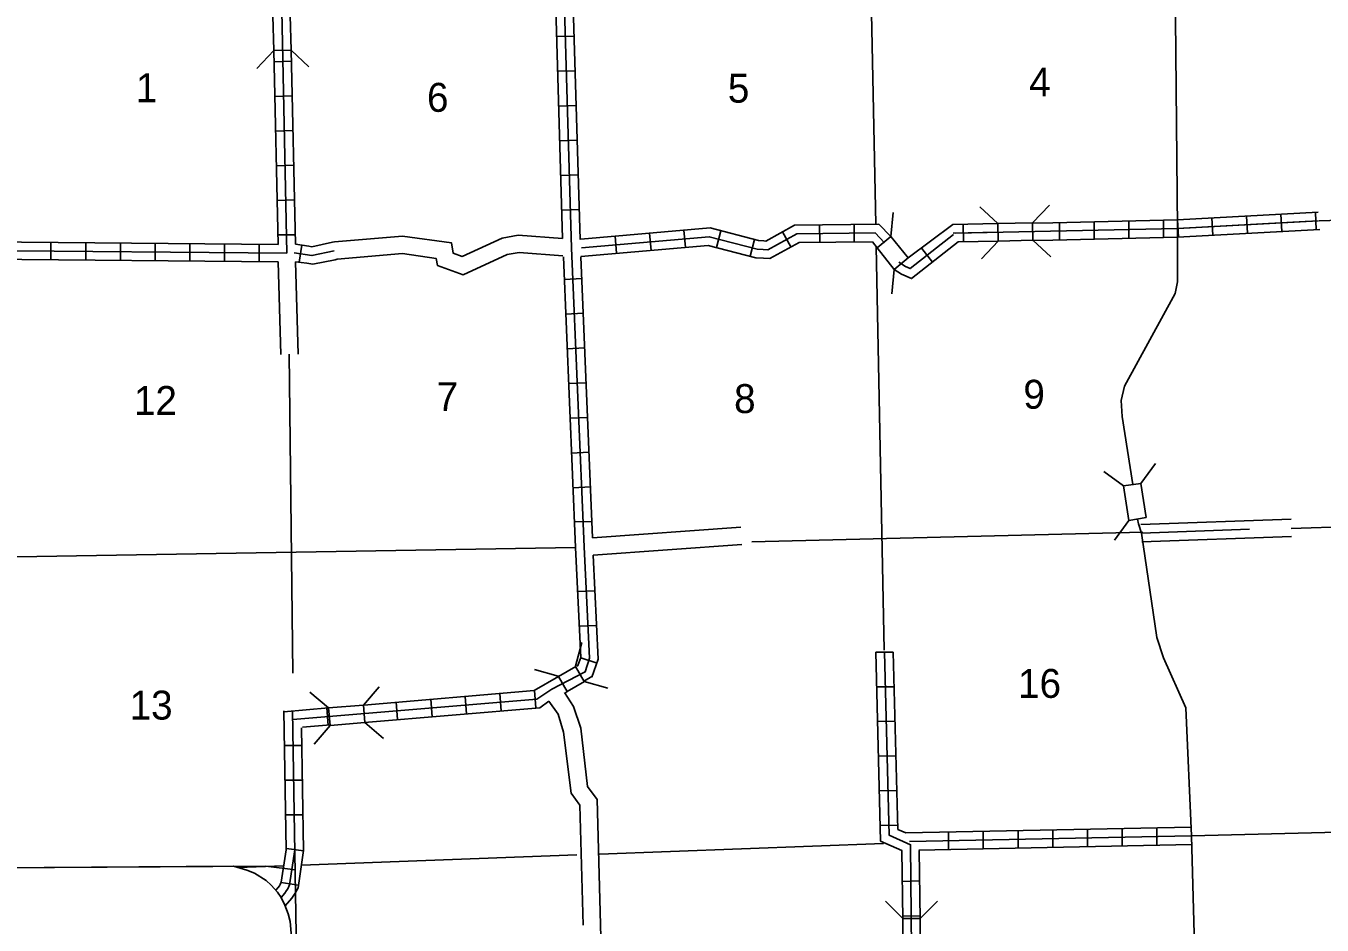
# Model space of a CAD drawing. Extents: x 1896717 to 2422910, y 16167611 to 16626507.
# Drawn here: x 2152585 to 2174990, y 16329258 to 16344806 of the extents above; entities that cross this region are included whole.
import ezdxf

# ---------------------------------------------------------------- set-up
doc = ezdxf.new("R2010")
doc.units = 0
for name, color, linetype in [('L10', 7, 'Continuous'), ('L11', 7, 'Continuous'), ('L13', 7, 'Continuous'), ('L14', 7, 'Continuous'), ('L18', 7, 'Continuous'), ('L4', 7, 'Continuous'), ('L8', 7, 'Continuous')]:
    doc.layers.add(name, color=color, linetype=linetype)

msp = doc.modelspace()

# ---------------------------------------------------------------- linework, layer by layer
at = {"layer": 'L10'}
for p, q in [((2171859, 16336187), (2174453, 16336280)), ((2171876, 16335887), (2174459, 16335979))]:
    msp.add_line(p, q, dxfattribs=at)
msp.add_lwpolyline([(2162516, 16329267), (2162551, 16327929), (2162410, 16327737), (2162426, 16327570), (2162543, 16327370), (2162586, 16325370)], dxfattribs=at)
at = {"layer": 'L11'}
for p, q in [((2156943, 16340729), (2156989, 16339126)), ((2157243, 16340726), (2157290, 16339131)), ((2162378, 16335954), (2164943, 16336137)), ((2162392, 16335654), (2164960, 16335837))]:
    msp.add_line(p, q, dxfattribs=at)
for points in [[(2157475, 16340996), (2157526, 16340987), (2157885, 16341064)], [(2157885, 16341064), (2157918, 16341071), (2159093, 16341171), (2159943, 16341054), (2159968, 16340879), (2160126, 16340821), (2160818, 16341137), (2161093, 16341187), (2161860, 16341129)], [(2157930, 16340763), (2157968, 16340771), (2159093, 16340871), (2159676, 16340787), (2159701, 16340662), (2160143, 16340504), (2160901, 16340854), (2161110, 16340887), (2161868, 16340829)], [(2157439, 16340701), (2157543, 16340687), (2157930, 16340763)], [(2161893, 16333279), (2162051, 16333037), (2162176, 16332662), (2162293, 16331654), (2162460, 16331429), (2162516, 16329267)], [(2161626, 16333129), (2161785, 16332904), (2161876, 16332596), (2162010, 16331537), (2162160, 16331329), (2162217, 16329258)]]:
    msp.add_lwpolyline(points, dxfattribs=at)
at = {"layer": 'L13'}
for p, q in [((2167176, 16346346), (2167276, 16341379)), ((2174938, 16341433), (2182896, 16341679)), ((2167282, 16340993), (2167418, 16334012)), ((2157201, 16333612), (2157138, 16339128)), ((2174457, 16336117), (2179135, 16336261)), ((2165135, 16335887), (2171893, 16336054)), ((2151985, 16335621), (2162085, 16335787)), ((2172734, 16330804), (2178170, 16330933)), ((2162501, 16330487), (2167409, 16330671)), ((2156251, 16330252), (2157041, 16330282)), ((2157346, 16330293), (2162110, 16330471))]:
    msp.add_line(p, q, dxfattribs=at)
at = {"layer": 'L18'}
for p, q in [((2156868, 16344379), (2156851, 16344979)), ((2157168, 16344387), (2157151, 16344987)), ((2156868, 16344379), (2156576, 16344071)), ((2156868, 16344379), (2157168, 16344387)), ((2157168, 16344387), (2157476, 16344096)), ((2169984, 16341404), (2170276, 16341704)), ((2167534, 16341162), (2167576, 16341579)), ((2169384, 16341387), (2169076, 16341679)), ((2169384, 16341387), (2169984, 16341404)), ((2169384, 16341387), (2169393, 16341087)), ((2169984, 16341404), (2169993, 16341104)), ((2167534, 16341162), (2167301, 16340971)), ((2167534, 16341162), (2167834, 16340796)), ((2169393, 16341087), (2169101, 16340779)), ((2169393, 16341087), (2169993, 16341104)), ((2169993, 16341104), (2170301, 16340812)), ((2167301, 16340971), (2167593, 16340596)), ((2167834, 16340796), (2167593, 16340596)), ((2167593, 16340596), (2167551, 16340171)), ((2171859, 16336896), (2172109, 16337237)), ((2171559, 16336854), (2171218, 16337104)), ((2171559, 16336854), (2171859, 16336896)), ((2171651, 16336254), (2171559, 16336854)), ((2171951, 16336304), (2171859, 16336896)), ((2171651, 16336254), (2171401, 16335912)), ((2171651, 16336254), (2171951, 16336304)), ((2162085, 16333737), (2162193, 16334146)), ((2161785, 16333562), (2161376, 16333679)), ((2161793, 16333554), (2162093, 16333729)), ((2162085, 16333729), (2162235, 16333471)), ((2161793, 16333554), (2161943, 16333296)), ((2161943, 16333296), (2162243, 16333471)), ((2162235, 16333471), (2162643, 16333354)), ((2157818, 16333012), (2157493, 16333287)), ((2158418, 16333062), (2158693, 16333379)), ((2157818, 16333012), (2158418, 16333062)), ((2157818, 16333012), (2157843, 16332712)), ((2158418, 16333062), (2158443, 16332762)), ((2157843, 16332712), (2158443, 16332762)), ((2158443, 16332762), (2158768, 16332487)), ((2157843, 16332712), (2157568, 16332387)), ((2167743, 16329370), (2167443, 16329670)), ((2168043, 16329370), (2168343, 16329670)), ((2167743, 16329370), (2168043, 16329370)), ((2167743, 16328770), (2167743, 16329370)), ((2168043, 16328770), (2168043, 16329370))]:
    msp.add_line(p, q, dxfattribs=at)
at = {"layer": 'L4'}
for points in [[(2172326, 16350771), (2172409, 16348679), (2172443, 16346154), (2172493, 16341304)], [(2172493, 16341304), (2172493, 16340379), (2172451, 16340179), (2171576, 16338579), (2171518, 16338329), (2171534, 16338054), (2171718, 16336879)], [(2171801, 16336279), (2171818, 16336196), (2171868, 16336037), (2172134, 16334229), (2172251, 16333879), (2172634, 16333012), (2172734, 16330804)], [(2173209, 16314954), (2173043, 16320204), (2172876, 16325504), (2172734, 16330804)], [(2152076, 16330246), (2156171, 16330275)], [(2156171, 16330275), (2156404, 16330209), (2156534, 16330156), (2156736, 16330027), (2156826, 16329947), (2156932, 16329828), (2156995, 16329737), (2157063, 16329604), (2157119, 16329454), (2157150, 16329318), (2157285, 16327758)]]:
    msp.add_lwpolyline(points, dxfattribs=at)
at = {"layer": 'L8'}
for p, q in [((2162060, 16344629), (2161760, 16344621)), ((2156876, 16344187), (2157176, 16344196)), ((2162076, 16344029), (2161776, 16344021)), ((2156885, 16343587), (2157185, 16343596)), ((2162093, 16343429), (2161793, 16343421)), ((2156901, 16342987), (2157201, 16342996)), ((2162110, 16342829), (2161810, 16342821)), ((2156910, 16342387), (2157210, 16342396)), ((2162135, 16342229), (2161835, 16342221)), ((2156926, 16341787), (2157226, 16341796)), ((2162151, 16341629), (2161851, 16341621)), ((2173103, 16341188), (2173087, 16341486)), ((2173699, 16341220), (2173683, 16341518)), ((2174294, 16341252), (2174278, 16341550)), ((2174890, 16341285), (2174874, 16341582)), ((2163985, 16340976), (2163960, 16341273)), ((2164525, 16340974), (2164599, 16341263)), ((2165661, 16341246), (2165807, 16340985)), ((2166304, 16341366), (2166307, 16341068)), ((2166900, 16341373), (2166904, 16341075)), ((2168788, 16341374), (2168794, 16341075)), ((2170451, 16341112), (2170451, 16341412)), ((2171051, 16341121), (2171051, 16341421)), ((2171651, 16341137), (2171651, 16341437)), ((2172251, 16341146), (2172251, 16341446)), ((2172507, 16341156), (2172491, 16341453)), ((2153018, 16340762), (2153018, 16341062)), ((2153618, 16340754), (2153618, 16341054)), ((2154218, 16340754), (2154218, 16341054)), ((2154818, 16340746), (2154818, 16341046)), ((2155418, 16340746), (2155418, 16341046)), ((2156018, 16340737), (2156018, 16341037)), ((2156618, 16340729), (2156618, 16341029)), ((2156935, 16341196), (2157235, 16341196)), ((2157307, 16340720), (2157355, 16341014)), ((2162796, 16340874), (2162771, 16341171)), ((2163391, 16340925), (2163365, 16341222)), ((2165103, 16340825), (2165177, 16341114)), ((2168255, 16340723), (2168071, 16340958)), ((2162193, 16340437), (2161893, 16340421)), ((2162218, 16339837), (2161918, 16339821)), ((2162243, 16339237), (2161943, 16339221)), ((2162268, 16338637), (2161968, 16338621)), ((2162293, 16338037), (2161993, 16338021)), ((2162318, 16337437), (2162018, 16337421)), ((2162343, 16336837), (2162043, 16336821)), ((2162368, 16336237), (2162068, 16336229)), ((2171868, 16336037), (2173734, 16336104)), ((2162418, 16335037), (2162118, 16335029)), ((2162451, 16334437), (2162151, 16334429)), ((2162460, 16333787), (2162176, 16333879)), ((2167276, 16333979), (2167576, 16333979)), ((2160201, 16332912), (2160176, 16333212)), ((2160801, 16332962), (2160776, 16333262)), ((2161401, 16333012), (2161376, 16333312)), ((2167293, 16333379), (2167593, 16333379)), ((2157043, 16332962), (2157082, 16330559)), ((2157193, 16332962), (2157493, 16314545)), ((2157810, 16332712), (2157785, 16333012)), ((2159010, 16332812), (2158985, 16333112)), ((2159610, 16332862), (2159585, 16333162)), ((2167309, 16332779), (2167609, 16332787)), ((2157351, 16332671), (2157384, 16330549)), ((2157051, 16332362), (2157351, 16332362)), ((2167326, 16332179), (2167626, 16332187)), ((2157060, 16331762), (2157360, 16331762)), ((2167343, 16331579), (2167643, 16331587)), ((2157076, 16331162), (2157376, 16331162)), ((2167351, 16330979), (2167651, 16330987)), ((2167796, 16330853), (2172728, 16330954)), ((2171534, 16330929), (2171534, 16330629)), ((2172134, 16330946), (2172134, 16330646)), ((2167859, 16330704), (2172734, 16330804)), ((2168534, 16330871), (2168534, 16330571)), ((2169134, 16330879), (2169134, 16330579)), ((2169734, 16330896), (2169734, 16330596)), ((2170334, 16330904), (2170334, 16330604)), ((2170934, 16330921), (2170934, 16330621)), ((2157087, 16330584), (2157382, 16330540)), ((2168018, 16330554), (2172738, 16330654)), ((2156999, 16329994), (2157295, 16329950)), ((2167734, 16330012), (2168034, 16330021)), ((2167743, 16329412), (2168043, 16329421))]:
    msp.add_line(p, q, dxfattribs=at)
for points in [[(2157093, 16340879), (2156876, 16351496), (2156643, 16356787)], [(2161726, 16354321), (2161851, 16346679), (2162018, 16340962), (2162235, 16335796), (2162326, 16333871), (2162251, 16333637), (2161676, 16333337), (2161418, 16333162), (2157201, 16332812)], [(2161718, 16346112), (2161860, 16341129)], [(2162018, 16346112), (2162168, 16341112)], [(2156943, 16341029), (2156868, 16344379)], [(2157244, 16341033), (2157168, 16344387)], [(2172491, 16341454), (2174922, 16341586)], [(2162176, 16341121), (2164410, 16341312), (2165251, 16341096), (2165341, 16341090)], [(2165341, 16341090), (2165376, 16341087), (2165868, 16341362), (2167326, 16341379), (2167534, 16341162)], [(2167834, 16340796), (2168609, 16341371)], [(2168609, 16341371), (2169384, 16341387)], [(2168613, 16341221), (2169388, 16341237)], [(2168651, 16341221), (2172493, 16341304), (2174801, 16341429)], [(2169984, 16341396), (2170334, 16341404)], [(2170334, 16341404), (2172491, 16341454)], [(2172493, 16341153), (2174953, 16341287)], [(2172499, 16341305), (2174930, 16341436)], [(2151868, 16341071), (2156943, 16341029)], [(2157244, 16341033), (2157475, 16340996)], [(2162176, 16340821), (2164376, 16341012), (2165201, 16340796), (2165332, 16340791)], [(2162189, 16340971), (2164397, 16341161), (2165227, 16340947), (2165331, 16340940)], [(2165331, 16340940), (2165411, 16340935), (2165908, 16341213), (2167263, 16341228), (2167426, 16341058)], [(2165332, 16340791), (2165443, 16340787), (2165951, 16341062), (2167218, 16341071), (2167301, 16340971)], [(2167593, 16340596), (2167718, 16340512), (2167893, 16340437), (2168698, 16341070)], [(2167676, 16340720), (2167790, 16340645), (2167870, 16340610), (2168617, 16341197)], [(2168698, 16341070), (2169393, 16341087)], [(2169993, 16341096), (2170337, 16341104)], [(2170337, 16341104), (2172493, 16341154)], [(2146418, 16340846), (2151727, 16340921), (2157093, 16340879)], [(2157916, 16340917), (2157530, 16340835), (2157220, 16340885)], [(2161876, 16340812), (2162085, 16335787), (2162176, 16333887), (2162126, 16333746), (2162110, 16333737)], [(2162176, 16340812), (2162378, 16335954)], [(2151877, 16340771), (2156943, 16340729)], [(2157243, 16340726), (2157439, 16340701)], [(2162392, 16335654), (2162476, 16333854), (2162368, 16333546)], [(2167276, 16333979), (2167359, 16330712), (2167726, 16330546), (2167743, 16329362)], [(2167426, 16333979), (2167509, 16330812), (2167876, 16330646), (2167901, 16328229), (2167651, 16328087), (2167968, 16314879)], [(2167576, 16333979), (2167659, 16330912), (2167796, 16330853)], [(2161793, 16333554), (2161368, 16333312), (2158426, 16333062)], [(2162368, 16333554), (2162243, 16333479)], [(2161951, 16333304), (2161901, 16333271)], [(2157818, 16333012), (2157043, 16332946)], [(2161626, 16333129), (2161468, 16333012), (2158435, 16332762)], [(2157851, 16332721), (2157368, 16332679)], [(2156903, 16329860), (2156943, 16329906), (2156966, 16329939), (2156980, 16329960), (2156999, 16329998), (2157082, 16330559)], [(2156995, 16329737), (2157062, 16329813), (2157091, 16329857), (2157110, 16329885), (2157144, 16329952), (2157234, 16330562)], [(2157067, 16329593), (2157181, 16329721), (2157216, 16329774), (2157239, 16329809), (2157289, 16329905), (2157384, 16330549)], [(2168026, 16330546), (2168043, 16329354)], [(2144852, 16330204), (2156735, 16330279), (2157243, 16330212)]]:
    msp.add_lwpolyline(points, dxfattribs=at)

# ---------------------------------------------------------------- texts
at = {"layer": 'L14'}
for s, p in [('1', (2154485, 16343487)), ('5', (2164718, 16343479)), ('4', (2169926, 16343587)), ('6', (2159518, 16343321)), ('12', (2154452, 16338079)), ('7', (2159685, 16338146)), ('8', (2164826, 16338112)), ('9', (2169826, 16338187)), ('16', (2169734, 16333187)), ('13', (2154377, 16332812))]:
    msp.add_text(s, height=500, rotation=359.9999, dxfattribs=at).set_placement(p)

doc.saveas('drawing.dxf')
